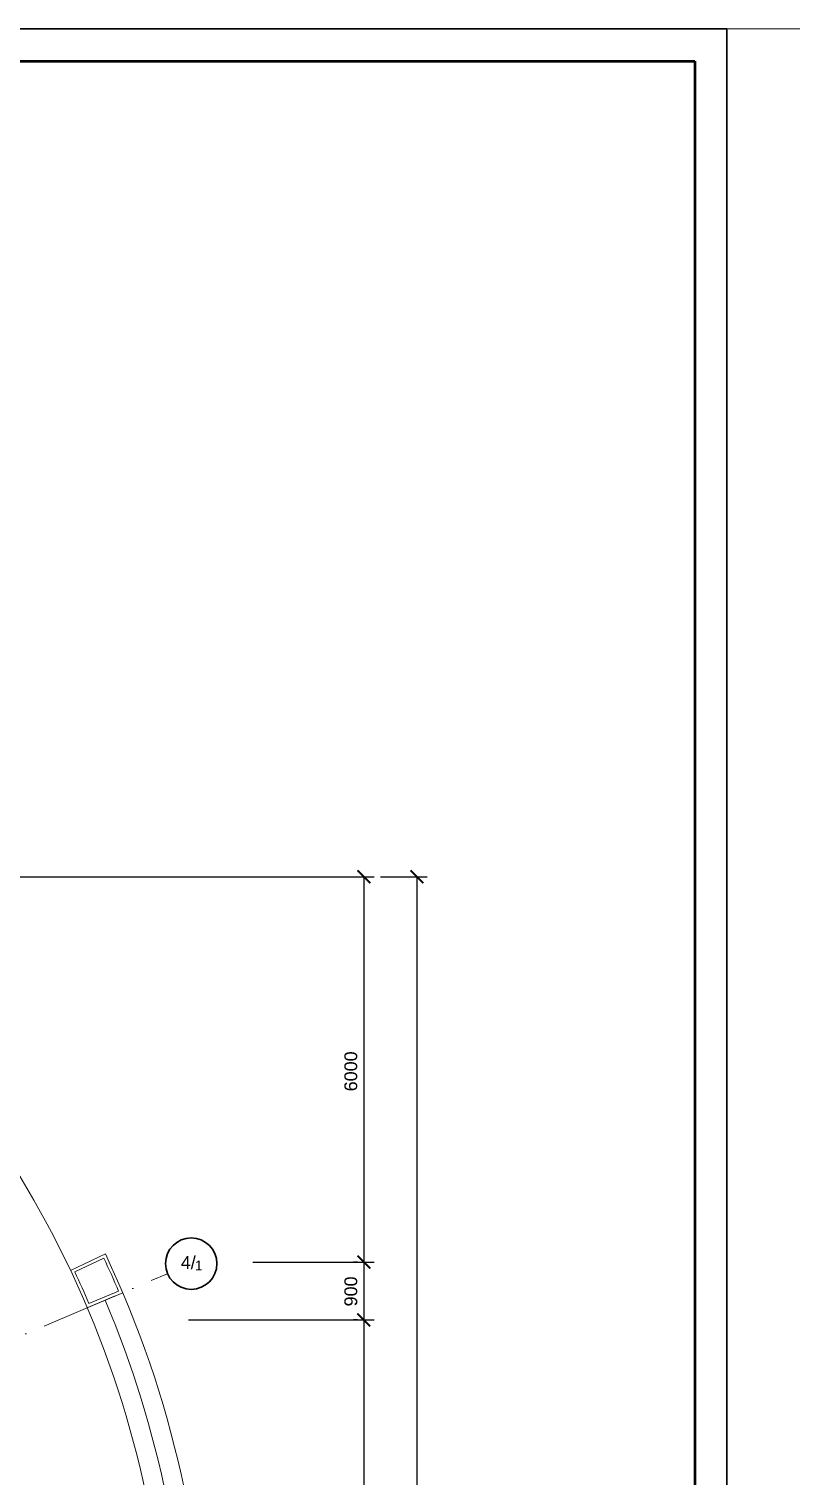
# Model space of a CAD drawing. Header units: millimetres. Extents: x -273 to 3634, y 3015 to 4572.
# Drawn here: x 2684.1 to 2802.7, y 3978 to 4203.3 of the extents above; entities that cross this region are included whole.
import ezdxf

# ---------------------------------------------------------------- set-up
doc = ezdxf.new("R2010")
doc.units = ezdxf.units.MM
doc.linetypes.add('ACAD_ISO10W100', pattern=[18, 12, -3, 0, -3])
doc.layers.add('@', color=250, linetype='Continuous', lineweight=60)
doc.styles.get("Standard").update_dxf_attribs({"font": 'arial.ttf', "height": 2})
doc.dimstyles.new('ISO-25', dxfattribs={"dimtxt": 2, "dimasz": 2, "dimexe": 1.6, "dimexo": 1, "dimgap": 1, "dimtad": 1, "dimdsep": 46, "dimtxsty": 'Standard', "dimblk": 'ARCHTICK', "dimcen": 2, "dimadec": 0, "dimazin": 0, "dimtfac": 1, "dimtmove": 0, "dimatfit": 3, "dimfxl": 1, "dimarcsym": 0})

# ---------------------------------------------------------------- blocks, each defined once
blk = doc.blocks.new('_ArchTick')
at = {"color": 0, "linetype": 'ByBlock', "lineweight": 15, "const_width": 0.15}
blk.add_lwpolyline([(-0.5, -0.5), (0.5, 0.5)], dxfattribs=at)
blk = doc.blocks.new('*D156')
at = {"layer": '@', "color": 0, "lineweight": -2, "transparency": 16777216}
for p, q in [((2708.93, 4002.31), (2737.81, 4002.31)), ((2736.21, 4002.31), (2736.21, 3942.31)), ((2735.21, 3942.31), (2734.61, 3942.31))]:
    blk.add_line(p, q, dxfattribs=at)
at = {"layer": 'Defpoints', "color": 0, "lineweight": 15, "transparency": 16777216}
for p in [(2707.93, 4002.31), (2736.21, 3942.31), (2736.21, 3942.31)]:
    blk.add_point(p, dxfattribs=at)
at = {"layer": '@', "color": 0, "lineweight": -2, "transparency": 16777216, "xscale": 2, "yscale": 2, "zscale": 2}
for p, rotation in [((2736.21, 4002.31), 90), ((2736.21, 3942.31), 270)]:
    blk.add_blockref('_ArchTick', p, dxfattribs=dict(at, rotation=rotation))
at = {"layer": '@', "color": 0, "lineweight": 15, "transparency": 16777216, "insert": (2734.19, 3972.65), "char_height": 2, "attachment_point": 5, "rotation": 90}
blk.add_mtext('6000', dxfattribs=at)
blk = doc.blocks.new('*D157')
at = {"layer": '@', "color": 0, "lineweight": -2, "transparency": 16777216}
for p, q in [((2718.95, 4011.31), (2737.81, 4011.31)), ((2736.21, 4011.31), (2736.21, 4002.31)), ((2735.21, 4002.31), (2734.61, 4002.31))]:
    blk.add_line(p, q, dxfattribs=at)
at = {"layer": 'Defpoints', "color": 0, "lineweight": 15, "transparency": 16777216}
for p in [(2717.95, 4011.31), (2736.21, 4002.31), (2736.21, 4002.31)]:
    blk.add_point(p, dxfattribs=at)
at = {"layer": '@', "color": 0, "lineweight": -2, "transparency": 16777216, "xscale": 2, "yscale": 2, "zscale": 2}
for p, rotation in [((2736.21, 4011.31), 90), ((2736.21, 4002.31), 270)]:
    blk.add_blockref('_ArchTick', p, dxfattribs=dict(at, rotation=rotation))
at = {"layer": '@', "color": 0, "lineweight": 15, "transparency": 16777216, "insert": (2734.19, 4006.75), "char_height": 2, "attachment_point": 5, "rotation": 90}
blk.add_mtext('900', dxfattribs=at)
blk = doc.blocks.new('*D158')
at = {"layer": '@', "color": 0, "lineweight": -2, "transparency": 16777216}
for p, q in [((2548.35, 4071.31), (2737.81, 4071.31)), ((2736.21, 4071.31), (2736.21, 4011.31)), ((2735.21, 4011.31), (2734.61, 4011.31))]:
    blk.add_line(p, q, dxfattribs=at)
at = {"layer": 'Defpoints', "color": 0, "lineweight": 15, "transparency": 16777216}
for p in [(2547.35, 4071.31), (2736.21, 4011.31), (2736.21, 4011.31)]:
    blk.add_point(p, dxfattribs=at)
at = {"layer": '@', "color": 0, "lineweight": -2, "transparency": 16777216, "xscale": 2, "yscale": 2, "zscale": 2}
for p, rotation in [((2736.21, 4071.31), 90), ((2736.21, 4011.31), 270)]:
    blk.add_blockref('_ArchTick', p, dxfattribs=dict(at, rotation=rotation))
at = {"layer": '@', "color": 0, "lineweight": 15, "transparency": 16777216, "insert": (2734.19, 4041.01), "char_height": 2, "attachment_point": 5, "rotation": 90}
blk.add_mtext('6000', dxfattribs=at)
blk = doc.blocks.new('*D159')
at = {"layer": '@', "color": 0, "lineweight": -2, "transparency": 16777216}
for p, q in [((2738.81, 4071.31), (2746.05, 4071.31)), ((2744.45, 4071.31), (2744.45, 3813.31)), ((2738.81, 3813.31), (2746.05, 3813.31))]:
    blk.add_line(p, q, dxfattribs=at)
at = {"layer": 'Defpoints', "color": 0, "lineweight": 15, "transparency": 16777216}
for p in [(2737.81, 4071.31), (2737.81, 3813.31), (2744.45, 3813.31)]:
    blk.add_point(p, dxfattribs=at)
at = {"layer": '@', "color": 0, "lineweight": -2, "transparency": 16777216, "xscale": 2, "yscale": 2, "zscale": 2}
for p, rotation in [((2744.45, 4071.31), 90), ((2744.45, 3813.31), 270)]:
    blk.add_blockref('_ArchTick', p, dxfattribs=dict(at, rotation=rotation))
at = {"layer": '@', "color": 0, "lineweight": 15, "transparency": 16777216, "insert": (2742.43, 3942.44), "char_height": 2, "attachment_point": 5, "rotation": 90}
blk.add_mtext('25800', dxfattribs=at)

msp = doc.modelspace()

# ---------------------------------------------------------------- linework, layer by layer
at = {"color": 7, "lineweight": 15}
for q in [(2792.716, 3609.3), (3633.716, 4203.3)]:
    msp.add_line((2792.716, 4203.3), q, dxfattribs=at)
at = {"layer": '@', "color": 0, "lineweight": 30}
for q in [(1951.716, 4203.3), (2792.716, 3609.3)]:
    msp.add_line((2792.716, 4203.3), q, dxfattribs=at)
at = {"layer": '@', "color": 0, "lineweight": 50}
for p, q in [((1971.716, 4198.3), (2787.716, 4198.3)), ((2787.716, 4198.3), (2787.716, 3614.3))]:
    msp.add_line(p, q, dxfattribs=at)
at = {"layer": '@', "color": 0, "lineweight": 15}
for p, q in [((2690.55, 4010.021), (2695.974, 4012.585)), ((2691.215, 4009.782), (2695.735, 4011.919)), ((2693.157, 4004.206), (2698.68, 4006.551)), ((2693.422, 4004.862), (2698.024, 4006.815))]:
    msp.add_line(p, q, dxfattribs=at)
at = {"layer": '@', "color": 0, "linetype": 'ACAD_ISO10W100', "lineweight": 15}
msp.add_line((2669.777, 3994.282), (2705.657, 4009.512), dxfattribs=at)
at = {"layer": '@', "color": 0, "lineweight": 30}
msp.add_circle((2709.339, 4011.075), 4, dxfattribs=at)
at = {"layer": '@', "color": 0, "lineweight": 15}
for radius, start, end in [(158.4, 309.78785, 50.21215), (164.4, 334.69484, 25.30516), (163.9, 23.17479, 25.13037), (158.9, 23.18029, 25.12487), (161.4, 337, 23)]:
    msp.add_arc((2547.349, 3942.314), radius, start, end, dxfattribs=at)

# ---------------------------------------------------------------- texts
for s, height, p in [('4/', 2, (2707.708, 4010.24)), ('1', 1.5, (2709.919, 4010.047))]:
    msp.add_text(s, height=height, dxfattribs=at).set_placement(p)

# ---------------------------------------------------------------- dimensions: what is measured, and where the dimension line sits
for base, p1, p2, text, picture, middle in [((2736.21, 4011.314), (2547.349, 4071.314), (2736.21, 4011.314), '6000', '*D158', (2736.21, 4041.006)), ((2744.453, 3813.314), (2737.81, 4071.314), (2737.81, 3813.314), '25800', '*D159', (2744.453, 3942.44)), ((2736.21, 4002.314), (2717.954, 4011.314), (2736.21, 4002.314), '900', '*D157', (2736.21, 4006.754)), ((2736.21, 3942.314), (2707.93, 4002.314), (2736.21, 3942.314), '6000', '*D156', (2736.21, 3972.651))]:
    dim = msp.add_linear_dim(base=base, p1=p1, p2=p2, angle=90, text=text, dimstyle='ISO-25', dxfattribs=at)
    dim.commit()
    dim.dimension.update_dxf_attribs({"geometry": picture, "text_midpoint": middle, "dimtype": 160})

doc.saveas('drawing.dxf')
